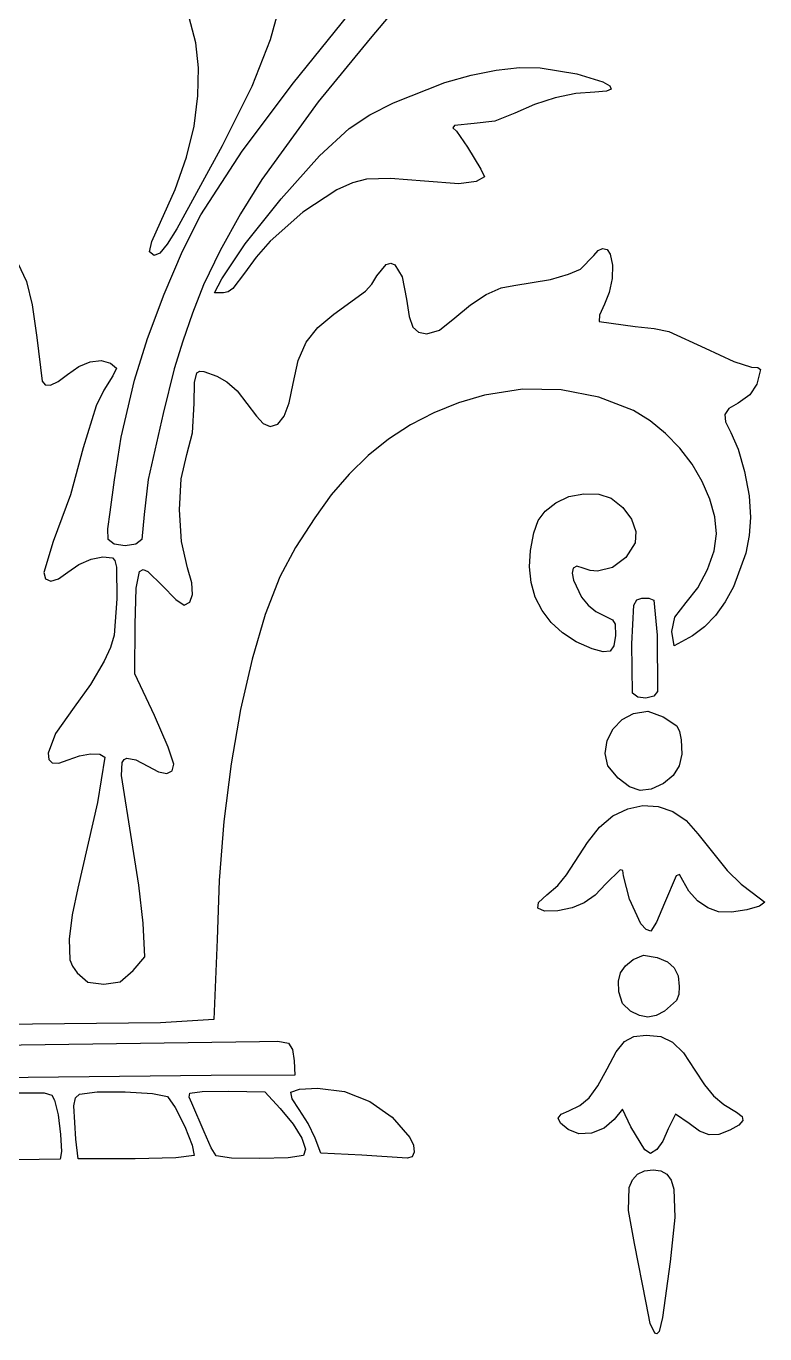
# Model space of a CAD drawing. Extents: x 0.4 to 12.1, y 0.4 to 19.1.
# Drawn here: x 6.5 to 12.11, y 0.48 to 10.41 of the extents above; entities that cross this region are included whole.
import ezdxf

# ---------------------------------------------------------------- set-up
doc = ezdxf.new("R2010")
doc.units = 0

msp = doc.modelspace()

# ---------------------------------------------------------------- linework, layer by layer
at = {"layer": 'Layer 1', "color": 7, "linetype": 'CONTINUOUS'}
for p, q in [((8.527541, 9.984295), (9.516838, 11.217569)), ((8.442764, 10.647517), (8.349462, 10.3096)), ((9.327006, 10.579998), (9.109277, 10.321865)), ((7.784146, 10.286959), (7.733944, 10.479594)), ((7.805058, 10.097181), (7.784146, 10.286959)), ((8.349462, 10.3096), (8.20932, 9.956548)), ((9.109277, 10.321865), (8.714714, 9.839969)), ((7.801282, 9.885517), (7.805058, 10.097181)), ((9.676123, 9.986672), (9.874613, 10.042173)), ((9.874613, 10.042173), (10.066065, 10.080673)), ((10.066065, 10.080673), (10.243573, 10.099982)), ((10.243573, 10.099982), (10.40023, 10.097913)), ((10.40023, 10.097913), (10.677553, 10.053376)), ((10.677553, 10.053376), (10.875404, 9.991818)), ((8.20932, 9.956548), (7.985096, 9.506245)), ((8.138099, 9.465113), (8.527541, 9.984295)), ((9.285657, 9.833416), (9.676123, 9.986672)), ((10.875404, 9.991818), (10.927586, 9.962163)), ((10.939568, 9.937263), (10.904575, 9.920121)), ((10.927586, 9.962163), (10.939568, 9.937263)), ((7.772487, 9.656275), (7.801282, 9.885517)), ((8.714714, 9.839969), (8.287099, 9.250517)), ((9.107493, 9.740038), (9.285657, 9.833416)), ((10.51452, 9.869501), (10.355799, 9.818844)), ((10.671775, 9.902164), (10.51452, 9.869501)), ((10.815829, 9.91374), (10.671775, 9.902164)), ((10.904575, 9.920121), (10.815829, 9.91374)), ((8.949917, 9.63841), (9.107493, 9.740038)), ((10.207351, 9.75329), (10.056394, 9.693856)), ((10.355799, 9.818844), (10.207351, 9.75329)), ((7.714878, 9.418477), (7.772487, 9.656275)), ((8.724157, 9.428669), (8.949917, 9.63841)), ((9.748974, 9.660774), (9.736254, 9.642656)), ((9.736254, 9.642656), (9.763729, 9.617157)), ((9.897381, 9.675915), (9.748974, 9.660774)), ((10.056394, 9.693856), (9.897381, 9.675915)), ((9.763729, 9.617157), (9.848467, 9.495547)), ((7.985096, 9.506245), (7.639544, 8.876573)), ((7.822991, 8.982406), (8.138099, 9.465113)), ((9.848467, 9.495547), (9.94996, 9.328616)), ((7.629117, 9.174347), (7.714878, 9.418477)), ((8.433438, 9.104239), (8.724157, 9.428669)), ((8.287099, 9.250517), (8.123549, 8.989209)), ((9.081815, 9.253482), (8.975097, 9.224691)), ((9.263642, 9.256855), (9.081815, 9.253482)), ((9.52164, 9.238096), (9.263642, 9.256855)), ((9.781948, 9.218277), (9.52164, 9.238096)), ((9.977615, 9.270101), (9.914611, 9.23459)), ((9.94996, 9.328616), (9.977615, 9.270101)), ((7.515866, 8.926111), (7.629117, 9.174347)), ((8.855377, 9.170532), (8.597737, 9.002187)), ((8.975097, 9.224691), (8.855377, 9.170532)), ((9.914611, 9.23459), (9.781948, 9.218277)), ((8.159085, 8.761185), (8.433438, 9.104239)), ((7.684553, 8.706279), (7.822991, 8.982406)), ((8.123549, 8.989209), (7.970146, 8.711712)), ((8.597737, 9.002187), (8.350521, 8.780596)), ((7.450902, 8.779247), (7.515866, 8.926111)), ((7.639544, 8.876573), (7.567381, 8.758095)), ((7.434409, 8.701127), (7.450902, 8.779247)), ((7.567381, 8.758095), (7.511522, 8.691401)), ((7.982426, 8.495573), (8.159085, 8.761185)), ((8.350521, 8.780596), (8.243828, 8.659879)), ((7.46839, 8.673431), (7.434409, 8.701127)), ((7.511522, 8.691401), (7.46839, 8.673431)), ((7.544511, 8.38054), (7.684553, 8.706279)), ((7.970146, 8.711712), (7.843298, 8.449617)), ((8.243828, 8.659879), (8.155349, 8.537906)), ((10.707211, 8.569568), (10.807548, 8.671962)), ((10.807548, 8.671962), (10.838847, 8.711043)), ((10.838847, 8.711043), (10.8742, 8.726443)), ((10.8742, 8.726443), (10.907222, 8.717552)), ((10.907222, 8.717552), (10.931528, 8.683765)), ((10.931528, 8.683765), (10.948226, 8.599226)), ((6.433683, 8.615089), (6.499692, 8.474406)), ((9.159078, 8.517773), (9.230926, 8.605322)), ((9.230926, 8.605322), (9.26508, 8.614607)), ((9.26508, 8.614607), (9.296978, 8.601739)), ((9.296978, 8.601739), (9.350768, 8.512057)), ((10.615985, 8.529977), (10.707211, 8.569568)), ((10.948226, 8.599226), (10.945219, 8.497259)), ((6.499692, 8.474406), (6.542875, 8.297665)), ((7.843298, 8.449617), (7.759414, 8.234517)), ((7.927734, 8.38974), (7.982426, 8.495573)), ((8.155349, 8.537906), (8.066809, 8.422628)), ((9.073091, 8.401843), (9.121769, 8.455036)), ((9.121769, 8.455036), (9.159078, 8.517773)), ((9.350768, 8.512057), (9.38583, 8.341309)), ((10.103654, 8.427108), (10.20077, 8.44638)), ((10.20077, 8.44638), (10.478055, 8.490626)), ((10.478055, 8.490626), (10.615985, 8.529977)), ((10.945219, 8.497259), (10.924284, 8.393147)), ((7.417558, 8.041762), (7.544511, 8.38054)), ((7.99411, 8.38974), (7.927734, 8.38974)), ((8.030174, 8.397443), (7.99411, 8.38974)), ((8.066809, 8.422628), (8.030174, 8.397443)), ((8.832502, 8.226888), (9.073091, 8.401843)), ((9.38583, 8.341309), (9.405666, 8.208517)), ((9.870282, 8.298612), (9.99051, 8.37621)), ((9.99051, 8.37621), (10.103654, 8.427108)), ((10.924284, 8.393147), (10.887195, 8.302176)), ((6.542875, 8.297665), (6.578615, 8.051073)), ((9.751916, 8.19924), (9.870282, 8.298612)), ((10.887195, 8.302176), (10.849995, 8.218731)), ((7.759414, 8.234517), (7.685696, 8.022851)), ((8.710269, 8.126807), (8.832502, 8.226888)), ((9.405666, 8.208517), (9.433251, 8.128656)), ((9.634916, 8.106718), (9.751916, 8.19924)), ((10.849995, 8.218731), (10.846869, 8.171677)), ((10.846869, 8.171677), (11.120288, 8.132699)), ((6.578615, 8.051073), (6.61897, 7.719462)), ((8.623039, 8.014117), (8.710269, 8.126807)), ((9.433251, 8.128656), (9.475717, 8.089617)), ((9.475717, 8.089617), (9.540198, 8.079295)), ((9.540198, 8.079295), (9.634916, 8.106718)), ((11.120288, 8.132699), (11.265063, 8.119081)), ((11.265063, 8.119081), (11.376862, 8.095124)), ((11.376862, 8.095124), (11.652458, 7.970077)), ((7.31839, 7.726517), (7.417558, 8.041762)), ((7.685696, 8.022851), (7.620423, 7.811184)), ((8.563315, 7.876027), (8.623039, 8.014117)), ((11.652458, 7.970077), (11.871456, 7.867825)), ((6.896264, 7.830567), (6.983041, 7.866237)), ((6.983041, 7.866237), (7.065076, 7.874579)), ((7.065076, 7.874579), (7.137264, 7.854263)), ((7.137264, 7.854263), (7.183258, 7.81687)), ((8.523602, 7.699745), (8.563315, 7.876027)), ((11.871456, 7.867825), (12.004947, 7.825295)), ((6.739399, 7.715208), (6.80985, 7.768902)), ((6.80985, 7.768902), (6.896264, 7.830567)), ((7.154895, 7.759703), (7.085817, 7.651391)), ((7.183258, 7.81687), (7.154895, 7.759703)), ((7.620423, 7.811184), (7.537262, 7.472517)), ((7.774076, 7.707347), (7.79351, 7.782013)), ((7.79351, 7.782013), (7.814443, 7.794022)), ((7.814443, 7.794022), (7.84538, 7.792152)), ((7.84538, 7.792152), (7.94484, 7.755786)), ((7.94484, 7.755786), (8.020501, 7.712356)), ((12.004947, 7.825295), (12.052439, 7.82252)), ((12.072685, 7.80707), (12.044438, 7.695407)), ((12.052439, 7.82252), (12.072685, 7.80707)), ((6.61897, 7.719462), (6.641445, 7.689837)), ((6.641445, 7.689837), (6.682426, 7.688636)), ((6.682426, 7.688636), (6.739399, 7.715208)), ((7.085817, 7.651391), (7.028104, 7.530729)), ((7.218039, 7.292387), (7.31839, 7.726517)), ((7.771924, 7.550128), (7.774076, 7.707347)), ((8.020501, 7.712356), (8.097702, 7.645699)), ((8.492906, 7.553484), (8.523602, 7.699745)), ((10.266403, 7.658815), (9.977856, 7.613579)), ((10.55965, 7.653298), (10.266403, 7.658815)), ((10.844471, 7.598401), (10.55965, 7.653298)), ((12.044438, 7.695407), (11.993007, 7.613675)), ((7.760844, 7.326494), (7.771924, 7.550128)), ((8.097702, 7.645699), (8.245966, 7.453503)), ((8.454632, 7.452011), (8.492906, 7.553484)), ((9.779186, 7.554087), (9.591637, 7.478554)), ((9.977856, 7.613579), (9.779186, 7.554087)), ((11.107737, 7.495496), (10.844471, 7.598401)), ((11.903651, 7.552292), (11.833187, 7.510512)), ((11.993007, 7.613675), (11.903651, 7.552292)), ((7.028104, 7.530729), (6.930118, 7.211747)), ((7.537262, 7.472517), (7.422761, 6.97322)), ((8.245966, 7.453503), (8.296786, 7.39717)), ((8.407493, 7.392904), (8.454632, 7.452011)), ((9.591637, 7.478554), (9.415011, 7.386835)), ((11.234116, 7.418502), (11.107737, 7.495496)), ((11.833187, 7.510512), (11.802037, 7.465862)), ((11.802037, 7.465862), (11.807821, 7.4088)), ((8.296786, 7.39717), (8.350199, 7.37374)), ((8.350199, 7.37374), (8.407493, 7.392904)), ((9.415011, 7.386835), (9.249107, 7.278786)), ((11.352203, 7.322271), (11.234116, 7.418502)), ((11.807821, 7.4088), (11.848158, 7.329781)), ((7.166881, 6.968776), (7.218039, 7.292387)), ((7.717214, 7.162073), (7.760844, 7.326494)), ((9.249107, 7.278786), (9.093726, 7.154262)), ((11.459362, 7.210717), (11.352203, 7.322271)), ((11.848158, 7.329781), (11.90391, 7.203446)), ((6.930118, 7.211747), (6.833137, 6.854865)), ((7.673559, 6.975996), (7.717214, 7.162073)), ((9.093726, 7.154262), (8.948666, 7.013118)), ((11.552953, 7.087748), (11.459362, 7.210717)), ((11.90391, 7.203446), (11.952071, 7.032668)), ((11.630339, 6.957276), (11.552953, 7.087748)), ((7.133931, 6.723722), (7.166881, 6.968776)), ((7.422761, 6.97322), (7.392585, 6.70577)), ((7.660059, 6.741098), (7.673559, 6.975996)), ((8.948666, 7.013118), (8.813729, 6.855209)), ((11.688881, 6.823212), (11.630339, 6.957276)), ((11.952071, 7.032668), (11.985485, 6.848575)), ((6.833137, 6.854865), (6.702931, 6.500555)), ((8.813729, 6.855209), (8.688715, 6.68039)), ((10.618027, 6.841827), (10.73201, 6.86424)), ((10.73201, 6.86424), (10.844413, 6.860559)), ((10.844413, 6.860559), (10.939233, 6.829462)), ((10.43733, 6.730831), (10.51847, 6.794645)), ((10.51847, 6.794645), (10.618027, 6.841827)), ((10.939233, 6.829462), (11.028106, 6.759674)), ((11.028106, 6.759674), (11.09317, 6.670231)), ((11.725941, 6.689466), (11.688881, 6.823212)), ((11.985485, 6.848575), (11.996997, 6.682295)), ((7.115934, 6.597314), (7.133931, 6.723722)), ((7.392585, 6.70577), (7.375528, 6.51527)), ((7.676447, 6.501218), (7.660059, 6.741098)), ((8.688715, 6.68039), (8.541985, 6.456517)), ((10.350658, 6.567823), (10.384601, 6.661257)), ((10.384601, 6.661257), (10.43733, 6.730831)), ((11.09317, 6.670231), (11.126503, 6.575926)), ((11.738881, 6.559949), (11.725941, 6.689466)), ((11.996997, 6.682295), (11.987065, 6.54616)), ((7.118934, 6.517412), (7.115934, 6.597314)), ((10.325877, 6.432429), (10.350658, 6.567823)), ((11.126503, 6.575926), (11.120183, 6.49155)), ((11.72039, 6.430329), (11.738881, 6.559949)), ((6.702931, 6.500555), (6.630659, 6.266836)), ((7.165931, 6.481269), (7.118934, 6.517412)), ((7.24729, 6.468673), (7.165931, 6.481269)), ((7.32862, 6.479911), (7.24729, 6.468673)), ((7.375528, 6.51527), (7.32862, 6.479911)), ((7.722456, 6.300196), (7.676447, 6.501218)), ((8.541985, 6.456517), (8.422659, 6.233771)), ((11.120183, 6.49155), (11.049916, 6.379902)), ((11.987065, 6.54616), (11.961531, 6.411404)), ((6.896549, 6.32601), (6.989762, 6.366014)), ((6.989762, 6.366014), (7.079217, 6.384285)), ((7.079217, 6.384285), (7.151069, 6.376408)), ((7.151069, 6.376408), (7.17108, 6.355839)), ((7.17108, 6.355839), (7.182533, 6.305182)), ((10.317971, 6.307823), (10.325877, 6.432429)), ((11.049916, 6.379902), (10.949117, 6.304945)), ((11.670289, 6.287804), (11.72039, 6.430329)), ((11.961531, 6.411404), (11.868991, 6.156883)), ((6.630659, 6.266836), (6.644676, 6.216503)), ((6.741247, 6.217483), (6.813424, 6.268691)), ((6.813424, 6.268691), (6.896549, 6.32601)), ((7.182533, 6.305182), (7.184961, 6.066076)), ((7.331198, 6.146534), (7.358513, 6.274186)), ((7.358513, 6.274186), (7.384023, 6.288923)), ((7.384023, 6.288923), (7.419739, 6.274257)), ((7.419739, 6.274257), (7.528697, 6.16668)), ((7.753459, 6.188449), (7.722456, 6.300196)), ((10.33051, 6.189813), (10.317971, 6.307823)), ((10.650617, 6.299253), (10.642732, 6.261322)), ((10.642732, 6.261322), (10.652144, 6.207381)), ((10.677812, 6.314264), (10.650617, 6.299253)), ((10.726333, 6.299448), (10.677812, 6.314264)), ((10.779177, 6.280087), (10.726333, 6.299448)), ((10.835389, 6.275266), (10.779177, 6.280087)), ((10.949117, 6.304945), (10.835389, 6.275266)), ((11.59664, 6.150594), (11.670289, 6.287804)), ((6.644676, 6.216503), (6.683268, 6.20007)), ((6.683268, 6.20007), (6.741247, 6.217483)), ((7.528697, 6.16668), (7.632603, 6.061806)), ((7.759107, 6.09943), (7.753459, 6.188449)), ((8.422659, 6.233771), (8.312026, 5.947625)), ((10.362751, 6.079587), (10.33051, 6.189813)), ((10.652144, 6.207381), (10.714802, 6.079101)), ((11.868991, 6.156883), (11.804652, 6.042541)), ((7.184961, 6.066076), (7.164585, 5.790065)), ((7.323977, 5.871369), (7.331198, 6.146534)), ((7.632603, 6.061806), (7.696957, 6.018513)), ((7.740054, 6.040373), (7.759107, 6.09943)), ((10.413949, 5.978331), (10.362751, 6.079587)), ((10.714802, 6.079101), (10.764019, 6.018581)), ((11.111669, 6.017988), (11.132462, 6.059251)), ((11.132462, 6.059251), (11.170636, 6.070851)), ((11.170636, 6.070851), (11.225299, 6.070005)), ((11.225299, 6.070005), (11.262981, 6.054706)), ((11.507502, 6.036919), (11.59664, 6.150594)), ((7.696957, 6.018513), (7.740054, 6.040373)), ((10.483361, 5.887233), (10.413949, 5.978331)), ((10.764019, 6.018581), (10.822476, 5.969684)), ((10.822476, 5.969684), (10.949885, 5.906184)), ((11.095883, 5.724383), (11.111669, 6.017988)), ((11.262981, 6.054706), (11.287881, 5.790584)), ((11.421207, 5.927684), (11.507502, 6.036919)), ((11.804652, 6.042541), (11.730042, 5.940428)), ((7.322103, 5.496962), (7.323977, 5.871369)), ((8.312026, 5.947625), (8.212158, 5.60843)), ((10.570242, 5.807477), (10.483361, 5.887233)), ((10.949885, 5.906184), (10.96941, 5.873225)), ((10.96941, 5.873225), (10.971448, 5.786483)), ((11.400214, 5.818197), (11.421207, 5.927684)), ((11.730042, 5.940428), (11.646496, 5.853255)), ((7.164585, 5.790065), (7.136821, 5.696993)), ((10.673849, 5.740253), (10.570242, 5.807477)), ((10.971448, 5.786483), (10.958954, 5.707902)), ((11.287881, 5.790584), (11.289509, 5.362906)), ((11.418421, 5.708628), (11.400214, 5.818197)), ((11.555347, 5.783735), (11.418421, 5.708628)), ((11.646496, 5.853255), (11.555347, 5.783735)), ((7.136821, 5.696993), (7.088829, 5.591898)), ((10.793436, 5.686746), (10.673849, 5.740253)), ((10.878029, 5.662561), (10.793436, 5.686746)), ((10.930508, 5.668104), (10.878029, 5.662561)), ((10.958954, 5.707902), (10.930508, 5.668104)), ((11.102053, 5.350438), (11.095883, 5.724383)), ((7.088829, 5.591898), (6.984902, 5.415471)), ((8.212158, 5.60843), (8.125123, 5.226539)), ((7.47027, 5.180243), (7.322103, 5.496962)), ((6.984902, 5.415471), (6.859963, 5.243504)), ((11.289509, 5.362906), (11.262241, 5.327557)), ((11.140382, 5.319452), (11.102053, 5.350438)), ((11.203155, 5.312448), (11.140382, 5.319452)), ((11.262241, 5.327557), (11.203155, 5.312448)), ((6.859963, 5.243504), (6.720434, 5.043576)), ((7.574912, 4.940637), (7.47027, 5.180243)), ((8.125123, 5.226539), (8.052992, 4.812306)), ((11.022951, 5.150451), (11.109632, 5.195017)), ((11.109632, 5.195017), (11.217992, 5.211634)), ((11.217992, 5.211634), (11.334723, 5.169954)), ((11.334723, 5.169954), (11.436612, 5.102111)), ((10.908616, 4.990148), (10.95407, 5.079532)), ((10.95407, 5.079532), (11.022951, 5.150451)), ((11.436612, 5.102111), (11.458235, 5.058506)), ((6.720434, 5.043576), (6.664666, 4.894774)), ((10.892214, 4.890185), (10.908616, 4.990148)), ((11.458235, 5.058506), (11.471382, 4.994205)), ((11.471382, 4.994205), (11.476221, 4.887319)), ((6.664666, 4.894774), (6.669003, 4.846728)), ((6.814778, 4.842489), (6.900925, 4.873625)), ((6.900925, 4.873625), (6.986137, 4.888339)), ((6.986137, 4.888339), (7.055742, 4.885505)), ((7.055742, 4.885505), (7.095067, 4.863998)), ((7.618436, 4.809318), (7.574912, 4.940637)), ((10.91427, 4.797427), (10.892214, 4.890185)), ((11.476221, 4.887319), (11.455827, 4.797532)), ((6.669003, 4.846728), (6.695251, 4.820083)), ((6.695251, 4.820083), (6.743735, 4.817712)), ((6.743735, 4.817712), (6.814778, 4.842489)), ((7.095067, 4.863998), (7.039368, 4.518618)), ((7.219326, 4.723131), (7.225839, 4.822985)), ((7.225839, 4.822985), (7.239984, 4.846702)), ((7.239984, 4.846702), (7.261144, 4.857078)), ((7.261144, 4.857078), (7.329231, 4.842662)), ((7.329231, 4.842662), (7.421618, 4.794268)), ((7.421618, 4.794268), (7.502156, 4.751423)), ((7.604279, 4.759231), (7.618436, 4.809318)), ((8.052992, 4.812306), (7.997834, 4.376082)), ((10.993001, 4.703016), (10.91427, 4.797427)), ((11.455827, 4.797532), (11.40972, 4.723662)), ((7.298567, 4.226962), (7.219326, 4.723131)), ((7.502156, 4.751423), (7.564281, 4.739838)), ((7.564281, 4.739838), (7.604279, 4.759231)), ((11.077249, 4.638828), (10.993001, 4.703016)), ((11.40972, 4.723662), (11.337418, 4.664525)), ((11.158519, 4.611488), (11.077249, 4.638828)), ((11.243134, 4.620289), (11.158519, 4.611488)), ((11.337418, 4.664525), (11.243134, 4.620289)), ((7.039368, 4.518618), (6.889094, 3.86969)), ((10.952561, 4.41677), (11.064226, 4.471736)), ((11.064226, 4.471736), (11.179894, 4.496121)), ((11.179894, 4.496121), (11.295323, 4.489596)), ((11.295323, 4.489596), (11.406273, 4.451834)), ((7.997834, 4.376082), (7.961719, 3.92822)), ((10.849138, 4.331549), (10.952561, 4.41677)), ((11.406273, 4.451834), (11.508502, 4.382507)), ((11.508502, 4.382507), (11.59777, 4.281287)), ((10.7582, 4.216402), (10.849138, 4.331549)), ((11.59777, 4.281287), (11.820535, 4.003536)), ((7.352987, 3.892509), (7.298567, 4.226962)), ((10.600506, 3.970417), (10.7582, 4.216402)), ((11.006886, 4.008616), (10.899144, 3.901666)), ((11.027604, 4.003447), (11.006886, 4.008616)), ((11.033325, 3.962399), (11.027604, 4.003447)), ((11.820535, 4.003536), (11.925697, 3.899466)), ((7.384238, 3.603605), (7.352987, 3.892509)), ((7.961719, 3.92822), (7.946717, 3.479073)), ((10.449981, 3.818422), (10.533198, 3.889793)), ((10.533198, 3.889793), (10.600506, 3.970417)), ((10.899144, 3.901666), (10.816476, 3.816193)), ((11.077889, 3.785044), (11.033325, 3.962399)), ((11.431202, 3.963545), (11.343821, 3.753941)), ((11.457278, 3.971376), (11.431202, 3.963545)), ((11.481896, 3.927487), (11.457278, 3.971376)), ((11.528361, 3.845656), (11.481896, 3.927487)), ((11.925697, 3.899466), (12.010453, 3.836139)), ((6.889094, 3.86969), (6.847095, 3.666647)), ((10.386547, 3.760376), (10.449981, 3.818422)), ((10.816476, 3.816193), (10.734165, 3.757123)), ((11.163199, 3.597727), (11.077889, 3.785044)), ((11.595027, 3.773474), (11.528361, 3.845656)), ((11.67317, 3.718596), (11.595027, 3.773474)), ((12.010453, 3.836139), (12.10577, 3.762196)), ((10.381472, 3.71775), (10.386547, 3.760376)), ((10.431527, 3.69522), (10.381472, 3.71775)), ((10.533485, 3.697461), (10.431527, 3.69522)), ((10.642929, 3.719274), (10.533485, 3.697461)), ((10.734165, 3.757123), (10.642929, 3.719274)), ((11.343821, 3.753941), (11.28412, 3.609298)), ((11.754066, 3.688676), (11.67317, 3.718596)), ((11.851814, 3.686477), (11.754066, 3.688676)), ((11.967957, 3.703212), (11.851814, 3.686477)), ((12.065081, 3.731059), (11.967957, 3.703212)), ((12.10577, 3.762196), (12.065081, 3.731059)), ((6.847095, 3.666647), (6.823903, 3.482021)), ((7.39899, 3.347137), (7.384238, 3.603605)), ((11.203442, 3.554492), (11.163199, 3.597727)), ((11.28412, 3.609298), (11.239735, 3.542823)), ((6.823903, 3.482021), (6.828002, 3.325524)), ((7.946717, 3.479073), (7.922853, 2.870524)), ((11.239735, 3.542823), (11.203442, 3.554492)), ((6.828002, 3.325524), (6.847913, 3.275785)), ((7.308234, 3.243771), (7.39899, 3.347137)), ((11.010216, 3.226346), (11.046633, 3.279874)), ((11.046633, 3.279874), (11.106153, 3.327935)), ((11.106153, 3.327935), (11.184375, 3.359756)), ((11.184375, 3.359756), (11.288144, 3.341051)), ((11.288144, 3.341051), (11.365843, 3.308447)), ((11.365843, 3.308447), (11.418072, 3.263123)), ((6.847913, 3.275785), (6.884349, 3.225459)), ((6.884349, 3.225459), (6.965669, 3.155798)), ((7.210599, 3.157882), (7.308234, 3.243771)), ((10.994587, 3.16211), (11.010216, 3.226346)), ((11.418072, 3.263123), (11.447358, 3.201775)), ((11.447358, 3.201775), (11.456227, 3.121095)), ((6.965669, 3.155798), (7.086036, 3.140406)), ((7.086036, 3.140406), (7.210599, 3.157882)), ((10.997429, 3.081925), (10.994587, 3.16211)), ((11.024947, 2.993997), (10.997429, 3.081925)), ((11.456227, 3.121095), (11.451739, 3.061427)), ((11.085216, 2.934509), (11.024947, 2.993997)), ((11.435335, 3.016584), (11.344546, 2.934159)), ((11.451739, 3.061427), (11.435335, 3.016584)), ((11.154204, 2.9008), (11.085216, 2.934509)), ((11.218397, 2.889507), (11.154204, 2.9008)), ((11.280831, 2.900629), (11.218397, 2.889507)), ((11.344546, 2.934159), (11.280831, 2.900629)), ((7.517864, 2.846262), (6.303033, 2.834025)), ((7.922853, 2.870524), (7.517864, 2.846262)), ((6.040535, 2.674158), (8.267548, 2.703654)), ((8.267548, 2.703654), (8.408512, 2.705948)), ((8.408512, 2.705948), (8.489823, 2.692196)), ((8.489823, 2.692196), (8.518276, 2.642386)), ((10.976441, 2.626186), (11.040241, 2.704039)), ((11.040241, 2.704039), (11.111724, 2.742605)), ((11.111724, 2.742605), (11.203798, 2.752992)), ((11.203798, 2.752992), (11.315243, 2.74122)), ((11.315243, 2.74122), (11.405094, 2.699447)), ((11.405094, 2.699447), (11.486839, 2.617987)), ((8.518276, 2.642386), (8.532156, 2.557989)), ((10.907417, 2.497938), (10.976441, 2.626186)), ((11.486839, 2.617987), (11.573963, 2.487156)), ((8.532156, 2.557989), (8.535659, 2.448962)), ((10.838143, 2.36829), (10.907417, 2.497938)), ((11.573963, 2.487156), (11.6464, 2.374901)), ((7.900659, 2.445325), (5.607603, 2.422547)), ((8.535659, 2.448962), (7.900659, 2.445325)), ((6.236618, 2.314334), (6.634331, 2.314531)), ((6.634331, 2.314531), (6.691202, 2.296021)), ((6.691202, 2.296021), (6.712783, 2.258094)), ((6.872309, 2.277192), (6.901078, 2.304831)), ((6.901078, 2.304831), (7.035047, 2.321099)), ((7.035047, 2.321099), (7.249434, 2.321914)), ((7.249434, 2.321914), (7.456739, 2.30965)), ((7.456739, 2.30965), (7.569462, 2.286684)), ((7.569462, 2.286684), (7.628365, 2.203389)), ((7.735451, 2.280651), (7.739319, 2.311141)), ((7.739319, 2.311141), (7.83429, 2.323916)), ((7.83429, 2.323916), (8.034584, 2.326588)), ((8.034584, 2.326588), (8.309881, 2.322067)), ((8.309881, 2.322067), (8.42579, 2.196741)), ((8.506683, 2.320742), (8.573462, 2.341535)), ((8.517341, 2.26943), (8.506683, 2.320742)), ((8.573462, 2.341535), (8.708466, 2.350184)), ((8.708466, 2.350184), (8.913765, 2.32353)), ((8.913765, 2.32353), (9.10715, 2.247962)), ((10.772048, 2.277603), (10.838143, 2.36829)), ((11.6464, 2.374901), (11.716116, 2.291467)), ((11.716116, 2.291467), (11.793998, 2.225859)), ((6.712783, 2.258094), (6.738971, 2.147127)), ((6.858769, 2.216614), (6.872309, 2.277192)), ((6.874724, 1.962128), (6.858769, 2.216614)), ((7.628365, 2.203389), (7.700394, 2.059954)), ((7.754191, 2.235385), (7.735451, 2.280651)), ((7.84904, 2.017946), (7.754191, 2.235385)), ((8.42579, 2.196741), (8.524604, 2.076763)), ((8.568517, 2.187408), (8.517341, 2.26943)), ((8.637684, 2.080662), (8.568517, 2.187408)), ((9.10715, 2.247962), (9.276269, 2.130073)), ((10.618491, 2.178999), (10.701405, 2.217348)), ((10.701405, 2.217348), (10.772048, 2.277603)), ((11.023921, 2.189877), (10.962488, 2.112833)), ((11.088056, 2.057391), (11.023921, 2.189877)), ((11.793998, 2.225859), (11.890937, 2.167082)), ((6.738971, 2.147127), (6.757934, 1.99887)), ((9.276269, 2.130073), (9.408766, 1.976457)), ((10.53682, 2.1218), (10.557986, 2.152115)), ((10.55481, 2.084117), (10.53682, 2.1218)), ((10.557986, 2.152115), (10.618491, 2.178999)), ((10.962488, 2.112833), (10.884614, 2.045884)), ((11.428564, 2.152628), (11.372127, 2.040147)), ((11.52988, 2.081344), (11.428564, 2.152628)), ((11.890937, 2.167082), (11.932986, 2.135834)), ((11.939328, 2.104271), (11.909029, 2.069811)), ((11.932986, 2.135834), (11.939328, 2.104271)), ((6.757934, 1.99887), (6.764599, 1.868492)), ((7.700394, 2.059954), (7.757593, 1.918092)), ((7.900552, 1.897689), (7.84904, 2.017946)), ((8.524604, 2.076763), (8.590741, 1.969447)), ((8.691595, 1.969906), (8.637684, 2.080662)), ((10.611771, 2.035128), (10.55481, 2.084117)), ((10.693604, 2.003564), (10.611771, 2.035128)), ((10.789769, 2.008305), (10.693604, 2.003564)), ((10.884614, 2.045884), (10.789769, 2.008305)), ((11.19489, 1.882206), (11.088056, 2.057391)), ((11.372127, 2.040147), (11.331601, 1.947759)), ((11.609849, 2.022705), (11.52988, 2.081344)), ((11.683052, 1.995463), (11.609849, 2.022705)), ((11.757487, 1.998295), (11.683052, 1.995463)), ((11.841153, 2.029878), (11.757487, 1.998295)), ((11.909029, 2.069811), (11.841153, 2.029878)), ((6.892521, 1.813962), (6.874724, 1.962128)), ((7.757593, 1.918092), (7.77201, 1.839516)), ((7.940131, 1.83556), (7.900552, 1.897689)), ((8.590741, 1.969447), (8.618495, 1.886363)), ((8.734643, 1.856295), (8.691595, 1.969906)), ((9.408766, 1.976457), (9.436822, 1.916286)), ((9.436822, 1.916286), (9.442368, 1.86394)), ((11.331601, 1.947759), (11.286297, 1.883587)), ((6.753891, 1.811166), (6.213483, 1.802601)), ((6.764599, 1.868492), (6.753891, 1.811166)), ((7.324368, 1.813962), (6.892521, 1.813962)), ((7.634, 1.821468), (7.324368, 1.813962)), ((7.77201, 1.839516), (7.634, 1.821468)), ((8.055391, 1.819704), (7.940131, 1.83556)), ((8.27, 1.815355), (8.055391, 1.819704)), ((8.485182, 1.821989), (8.27, 1.815355)), ((8.60216, 1.839081), (8.485182, 1.821989)), ((8.618495, 1.886363), (8.60216, 1.839081)), ((9.044373, 1.840707), (8.734643, 1.856295)), ((9.390266, 1.81954), (9.044373, 1.840707)), ((9.426487, 1.828624), (9.390266, 1.81954)), ((9.442368, 1.86394), (9.426487, 1.828624)), ((11.238582, 1.853846), (11.19489, 1.882206)), ((11.286297, 1.883587), (11.238582, 1.853846)), ((11.100826, 1.654572), (11.138963, 1.69644)), ((11.138963, 1.69644), (11.191144, 1.72117)), ((11.191144, 1.72117), (11.257503, 1.729295)), ((11.257503, 1.729295), (11.316436, 1.721491)), ((11.316436, 1.721491), (11.362136, 1.696311)), ((11.362136, 1.696311), (11.395089, 1.651099)), ((11.069332, 1.420825), (11.076598, 1.595035)), ((11.076598, 1.595035), (11.100826, 1.654572)), ((11.395089, 1.651099), (11.415784, 1.5832)), ((11.415784, 1.5832), (11.422352, 1.368725)), ((11.116089, 1.169553), (11.069332, 1.420825)), ((11.422352, 1.368725), (11.385743, 1.031649)), ((11.204003, 0.720351), (11.116089, 1.169553)), ((11.385743, 1.031649), (11.327569, 0.607462)), ((11.235467, 0.563404), (11.204003, 0.720351)), ((11.327569, 0.607462), (11.302447, 0.502212)), ((11.270014, 0.489109), (11.235467, 0.563404)), ((11.302447, 0.502212), (11.28682, 0.484439)), ((11.28682, 0.484439), (11.270014, 0.489109))]:
    msp.add_line(p, q, dxfattribs=at)

doc.saveas('drawing.dxf')
